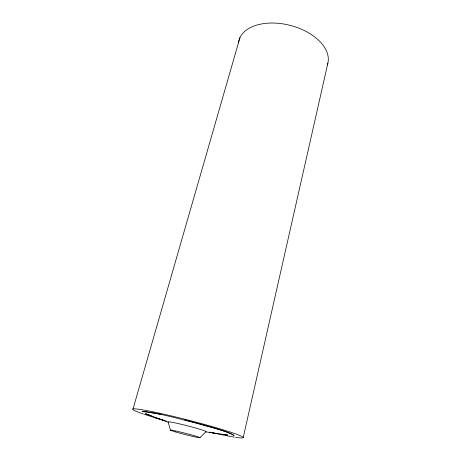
<?xml version="1.0" encoding="UTF-8"?>
<svg xmlns="http://www.w3.org/2000/svg" width="461" height="461" viewBox="0 0 461 461"><rect width="100%" height="100%" fill="white"/><g stroke="black" fill="none" stroke-linecap="round" stroke-linejoin="round"><path stroke-width="0.69" d="M243.201 437.61L327.88 63.117M133.027 408.942L240.008 37.491M200.022 437.673L206.05 431.605A19.627 1.037 14.4 0 0 185.841 425.405A19.627 1.037 14.4 0 0 168.121 422.028L170.466 430.182M205.272 431.79L227.648 435.046L222.796 434.199M161.091 414.335L145.699 411.581L141.971 411.581C160.872 413.206 179.185 419.02 197.573 423.44C209.726 427.341 222.87 429.416 234.119 435.559L232.165 434.083M209.277 432.136L215.99 433.674M184.786 419.879L209.49 426.529M166.594 421.227L153.939 417.539M210.17 426.736L226.783 431.963M151.168 415.747L145.474 413.673L168.547 422.328M227.429 432.176L231.572 433.847M143.21 413.943A57.078 3.279 14.4 0 1 149.618 411.149A57.078 3.279 14.4 0 1 222.214 429.519A57.078 3.279 14.4 0 1 235.554 437.31M234.344 437.12A57.078 3.279 14.4 0 1 227.129 435.824M226.53 435.703A57.078 3.279 14.4 0 1 216.445 433.599M215.806 433.461A57.078 3.279 14.4 0 1 210.47 432.262M164.295 420.409A57.078 3.279 14.4 0 1 154.13 417.43M153.507 417.24A57.078 3.279 14.4 0 1 143.953 414.191M238.516 42.337A45.91 27.527 14.4 0 1 290.061 25.338A45.91 27.527 14.4 0 1 327.322 64.995M175.232 431.842A15.294 0.645 14.4 0 0 199.688 437.76A15.294 0.645 14.4 0 0 180.741 432.124A15.294 0.645 14.4 0 0 175.232 431.842"/></g></svg>
